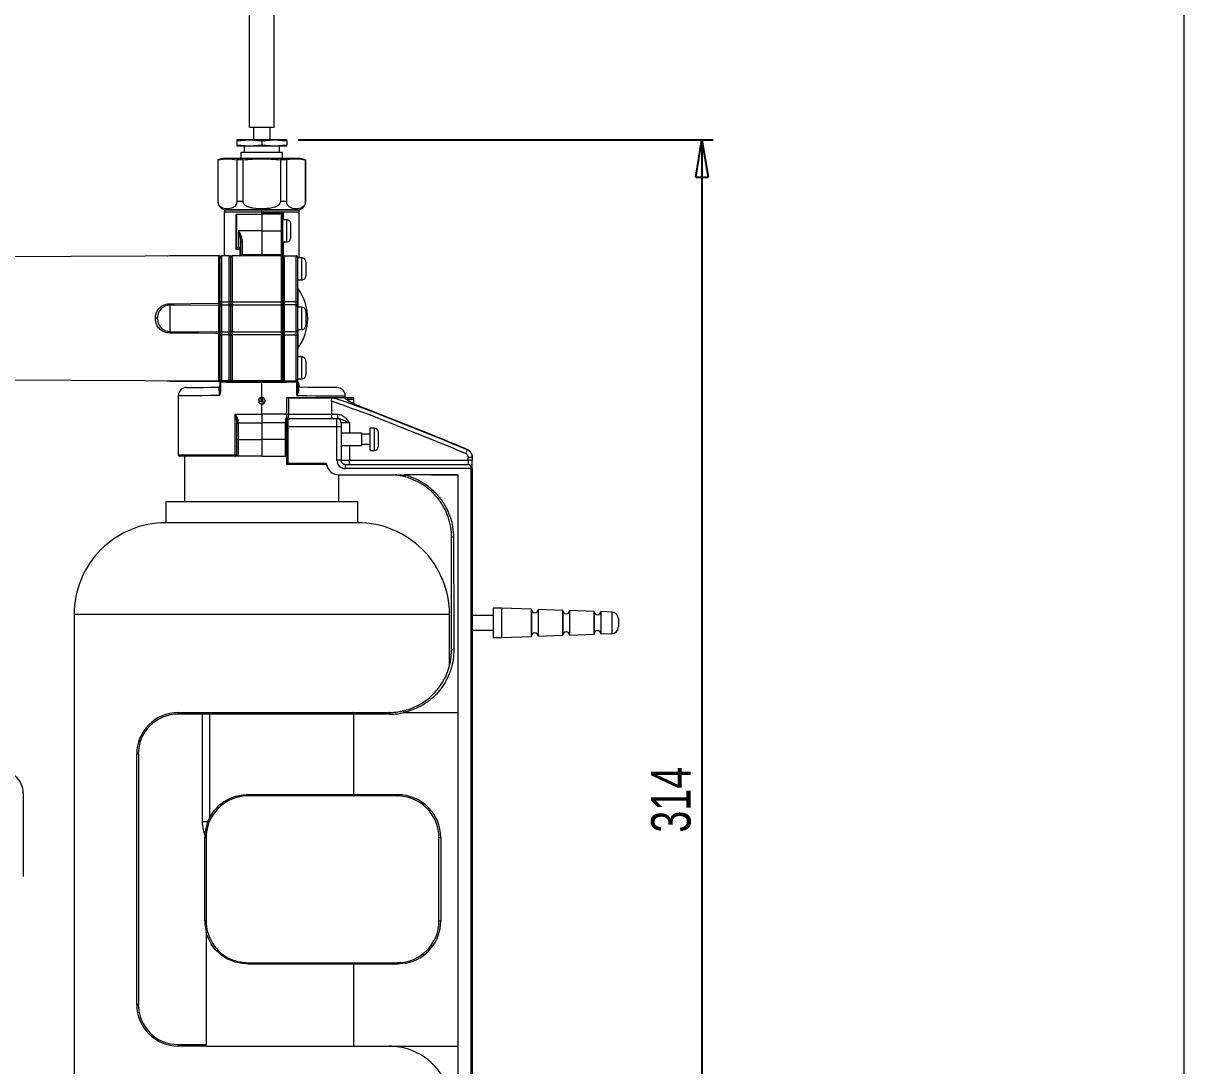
# Model space of a CAD drawing. Header units: millimetres. Extents: x 3 to 208, y 3 to 295.
# Drawn here: x 105.3 to 208.4, y 84.4 to 176.9 of the extents above; entities that cross this region are included whole.
import ezdxf

# ---------------------------------------------------------------- set-up
doc = ezdxf.new("R2010")
doc.units = ezdxf.units.MM
doc.layers.add('LEVEL0', color=179, linetype='Continuous')
doc.styles.add('SLDTEXTSTYLE0', font='TXT', dxfattribs={"width": 0.75})
doc.dimstyles.new('SLDDIMSTYLE0', dxfattribs={"dimtxt": 3.5, "dimasz": 3.302, "dimexe": 0, "dimexo": 0.0625, "dimgap": 0.875, "dimtad": 1, "dimdec": 0, "dimlfac": 2.7, "dimrnd": 1e-09, "dimzin": 12, "dimdsep": 46, "dimtxsty": 'SLDTEXTSTYLE0', "dimblk1": 'CLOSED', "dimblk2": 'CLOSED', "dimsah": 1, "dimcen": 0.09, "dimadec": 0, "dimazin": 3, "dimtfac": 1, "dimtdec": 0, "dimtofl": 0, "dimtmove": 0, "dimatfit": 3, "dimldrblk": 'CLOSED', "dimfxl": 0, "dimfrac": 2, "dimtolj": 1, "dimtzin": 12, "dimarcsym": 0})

# ---------------------------------------------------------------- blocks, each defined once
blk = doc.blocks.new('_CLOSED')
at = {"color": 0, "linetype": 'ByBlock', "lineweight": -2}
for p, q in [((-1, 0.166667), (0, 0)), ((-1, 0.166667), (-1, -0.166667)), ((0, 0), (-1, -0.166667)), ((0, 0), (-1, 0))]:
    blk.add_line(p, q, dxfattribs=at)
blk = doc.blocks.new('_D_6')
at = {"layer": 'LEVEL0', "color": 7}
for p, q in [((129.74, 166.58), (166.61, 166.58)), ((165.61, 166.58), (165.61, 50.35)), ((145.85, 50.35), (166.61, 50.35))]:
    blk.add_line(p, q, dxfattribs=at)
at = {"layer": 'LEVEL0', "color": 7, "xscale": 3.302, "yscale": 3.302}
for p, rotation in [((165.61, 166.58), 90.0000000000004), ((165.61, 50.35), 270.0000000000004)]:
    blk.add_blockref('_CLOSED', p, dxfattribs=dict(at, rotation=rotation))
at = {"layer": 'LEVEL0', "color": 7, "insert": (161.1, 105.05), "char_height": 3.5, "attachment_point": 1, "rotation": 90, "style": 'SLDTEXTSTYLE0'}
blk.add_mtext('314', dxfattribs=at)

msp = doc.modelspace()

# ---------------------------------------------------------------- linework, layer by layer
at = {"color": 7, "linetype": 'Continuous', "lineweight": 15}
for p, q in [((125.41, 219.55), (125.41, 167.69)), ((127.63, 167.69), (127.63, 219.55)), ((125.41, 167.69), (127.63, 167.69)), ((125.78, 167.69), (125.78, 166.58)), ((127.26, 166.58), (127.26, 167.69)), ((124.3, 166.48), (125.41, 166.58)), ((124.3, 166.58), (124.3, 166.48)), ((125.41, 166.58), (124.3, 166.58)), ((124.3, 166.48), (124.3, 166.11)), ((125.41, 166.02), (124.3, 166.11)), ((124.3, 166.11), (124.3, 166.02)), ((125.41, 166.02), (124.3, 166.02)), ((124.95, 166.02), (124.95, 165.46)), ((125.41, 166.58), (126.52, 166.48)), ((127.63, 166.58), (125.41, 166.58)), ((126.52, 166.11), (125.41, 166.02)), ((127.63, 166.02), (125.41, 166.02)), ((126.52, 166.48), (127.63, 166.58)), ((126.52, 166.48), (126.52, 166.11)), ((127.63, 166.02), (126.52, 166.11)), ((127.63, 166.58), (128.74, 166.48)), ((128.74, 166.58), (127.63, 166.58)), ((128.74, 166.11), (127.63, 166.02)), ((128.74, 166.02), (127.63, 166.02)), ((128.09, 165.46), (128.09, 166.02)), ((128.74, 166.48), (128.74, 166.58)), ((128.74, 166.48), (128.74, 166.11)), ((128.74, 166.02), (128.74, 166.11)), ((124.67, 165.46), (124.67, 164.91)), ((128.37, 165.46), (124.67, 165.46)), ((128.37, 164.91), (128.37, 165.46)), ((123.04, 164.91), (122.63, 164.8)), ((122.63, 164.8), (122.63, 161.09)), ((122.64, 164.8), (122.63, 164.8)), ((122.64, 161.09), (122.64, 164.8)), ((124.78, 164.91), (123.04, 164.91)), ((124.86, 164.8), (124.3, 164.8)), ((124.3, 164.8), (124.3, 161.09)), ((130, 164.91), (124.78, 164.91)), ((124.86, 161.09), (124.86, 164.8)), ((128.18, 164.8), (128.18, 161.09)), ((128.74, 164.8), (128.18, 164.8)), ((128.74, 161.09), (128.74, 164.8)), ((130.41, 164.8), (130, 164.91)), ((130.41, 164.8), (130.39, 164.8)), ((130.39, 164.8), (130.39, 161.09)), ((130.41, 161.09), (130.41, 164.8)), ((123.19, 160.17), (123.19, 156.28)), ((124.95, 160.35), (123.37, 160.35)), ((123.37, 160.35), (126.52, 160.35)), ((124.26, 159.98), (124.3, 159.98)), ((124.3, 157.02), (124.3, 159.98)), ((124.3, 159.98), (126.52, 159.98)), ((129.67, 160.35), (124.95, 160.35)), ((126.52, 160.35), (129.67, 160.35)), ((126.52, 160.17), (126.52, 160.35)), ((126.52, 160.17), (126.52, 160.09)), ((126.52, 159.98), (126.52, 160.09)), ((128.26, 159.98), (126.52, 159.98)), ((126.52, 159.98), (126.52, 158.5)), ((128.37, 159.87), (128.37, 158.5)), ((129.85, 156.1), (129.85, 160.17)), ((128.74, 159.48), (128.37, 159.48)), ((129.11, 157.89), (129.11, 159.11)), ((126.52, 158.5), (126.52, 156.39)), ((128.37, 158.5), (128.37, 156.45)), ((124.3, 157.02), (124.48, 157.02)), ((124.3, 156.95), (124.3, 157.02)), ((124.67, 156.43), (124.67, 157.55)), ((128.37, 157.52), (128.74, 157.52)), ((122.7, 156.28), (100.04, 156.16)), ((122.7, 156.32), (118.36, 156.28)), ((122.82, 156.21), (122.82, 156.17)), ((122.82, 152.17), (122.82, 156.17)), ((123.63, 156.28), (122.93, 156.28)), ((123.63, 156.28), (123.7, 156.28)), ((123.7, 156.28), (123.89, 156.28)), ((123.74, 156.17), (123.74, 152.17)), ((123.78, 152.17), (123.78, 156.17)), ((128.26, 156.28), (123.89, 156.28)), ((124.67, 156.39), (124.67, 156.43)), ((126.52, 156.32), (124.78, 156.32)), ((126.52, 156.32), (126.52, 156.39)), ((128.4, 156.32), (126.52, 156.32)), ((126.52, 156.28), (126.52, 156.32)), ((128.26, 156.28), (128.45, 156.28)), ((128.37, 156.46), (128.37, 156.45)), ((128.37, 156.45), (128.37, 156.39)), ((128.37, 156.17), (128.37, 152.17)), ((128.44, 156.29), (128.4, 156.32)), ((128.41, 152.17), (128.41, 156.17)), ((128.45, 156.28), (128.52, 156.28)), ((128.52, 156.28), (129.59, 156.28)), ((129.7, 156.17), (129.7, 152.17)), ((130.07, 156.1), (129.7, 156.1)), ((130.45, 154.51), (130.45, 155.73)), ((129.7, 154.14), (130.07, 154.14)), ((118.36, 151.89), (122.7, 151.93)), ((122.82, 151.82), (122.82, 152.17)), ((122.82, 152.04), (122.82, 151.82)), ((122.82, 149.63), (122.82, 151.82)), ((122.93, 151.93), (123.63, 151.93)), ((123.74, 152.17), (123.74, 151.82)), ((123.74, 151.82), (123.74, 149.63)), ((123.78, 151.82), (123.78, 152.17)), ((123.78, 149.63), (123.78, 151.82)), ((123.89, 151.93), (128.26, 151.93)), ((128.37, 152.17), (128.37, 151.82)), ((128.37, 151.82), (128.37, 149.63)), ((128.41, 151.82), (128.41, 152.17)), ((128.41, 149.63), (128.41, 151.82)), ((129.59, 151.93), (128.52, 151.93)), ((129.7, 152.17), (129.7, 151.82)), ((129.7, 151.82), (129.7, 149.63)), ((130.07, 151.71), (129.7, 151.71)), ((117.26, 150.67), (117.26, 150.78)), ((130.45, 150.11), (130.45, 151.34)), ((118.36, 149.56), (122.7, 149.52)), ((122.82, 149.63), (122.82, 149.41)), ((122.82, 149.28), (122.82, 149.63)), ((122.93, 149.52), (123.63, 149.52)), ((123.74, 149.63), (123.74, 149.28)), ((123.78, 149.28), (123.78, 149.63)), ((123.89, 149.52), (128.26, 149.52)), ((128.37, 149.63), (128.37, 149.28)), ((128.41, 149.28), (128.41, 149.63)), ((129.59, 149.52), (128.52, 149.52)), ((129.7, 149.74), (130.07, 149.74)), ((129.7, 149.63), (129.7, 149.28)), ((122.82, 145.28), (122.82, 149.28)), ((123.74, 149.28), (123.74, 145.28)), ((123.78, 145.28), (123.78, 149.28)), ((128.37, 149.28), (128.37, 145.28)), ((128.41, 145.28), (128.41, 149.28)), ((129.7, 149.28), (129.7, 145.28)), ((130.07, 147.31), (129.7, 147.31)), ((130.45, 145.72), (130.45, 146.94)), ((129.7, 145.35), (130.07, 145.35)), ((100.04, 145.29), (122.7, 145.17)), ((118.36, 145.16), (122.7, 145.13)), ((122.82, 145.28), (122.82, 145.24)), ((122.82, 145.06), (122.82, 145.28)), ((122.82, 144.29), (122.82, 145.06)), ((123.63, 145.17), (122.93, 145.17)), ((123.23, 145.15), (123.23, 145.15)), ((123.48, 145.13), (126.52, 145.13)), ((123.7, 145.17), (123.63, 145.17)), ((123.89, 145.17), (123.7, 145.17)), ((128.26, 145.17), (123.89, 145.17)), ((126.52, 145.13), (126.52, 145.17)), ((126.52, 145.02), (126.52, 145.13)), ((126.52, 145.13), (128.67, 145.13)), ((126.52, 143.69), (126.52, 145.02)), ((128.45, 145.17), (128.26, 145.17)), ((128.52, 145.17), (128.45, 145.17)), ((128.52, 145.17), (129.59, 145.17)), ((129.7, 145.28), (129.7, 145.06)), ((129.7, 145.06), (129.7, 144.32)), ((119.11, 143.85), (119.11, 138.61)), ((126.26, 143.5), (126.26, 143.32)), ((126.45, 143.32), (126.26, 143.32)), ((126.52, 143.69), (126.45, 143.69)), ((126.52, 143.32), (126.45, 143.32)), ((126.52, 143.69), (126.59, 143.69)), ((126.52, 143.69), (126.52, 143.32)), ((126.52, 143.32), (126.59, 143.32)), ((126.59, 143.32), (126.78, 143.32)), ((126.78, 143.5), (126.78, 143.32)), ((128.74, 143.69), (128.79, 143.69)), ((128.74, 142.21), (128.74, 143.69)), ((128.79, 143.69), (133.85, 143.69)), ((128.88, 143.67), (132.93, 143.67)), ((132.7, 143.37), (132.7, 142.21)), ((133.85, 143.69), (134.13, 143.69)), ((133.93, 143.69), (133.93, 143.84)), ((134.13, 143.69), (134.67, 143.69)), ((134.7, 143.14), (134.7, 143.53)), ((126.45, 143.13), (126.52, 143.13)), ((126.59, 143.13), (126.52, 143.13)), ((126.52, 142.21), (126.52, 143.13)), ((135.33, 142.87), (135.32, 142.86)), ((124.3, 141.35), (124.3, 141.65)), ((124.3, 139.98), (124.3, 141.35)), ((124.41, 141.46), (126.52, 141.46)), ((126.52, 142.21), (126.52, 141.46)), ((126.52, 141.46), (126.52, 139.98)), ((128.63, 141.46), (126.52, 141.46)), ((128.74, 141.72), (128.74, 142.21)), ((128.74, 141.09), (128.74, 141.72)), ((128.85, 141.84), (133.19, 141.84)), ((133.19, 141.84), (133.25, 141.84)), ((133.56, 141.46), (133.56, 141.09)), ((128.74, 137.76), (128.74, 141.09)), ((133.56, 141.09), (133.56, 138.13)), ((135.41, 140.54), (133.56, 140.54)), ((135.41, 139.43), (135.41, 140.54)), ((136.15, 140.43), (135.41, 140.43)), ((136.52, 140.96), (136.15, 140.96)), ((136.15, 139), (136.15, 140.96)), ((136.89, 139.37), (136.89, 140.59)), ((124.3, 138.61), (124.3, 139.98)), ((126.52, 139.98), (126.52, 138.5)), ((133.56, 139.43), (135.41, 139.43)), ((135.41, 139.54), (136.15, 139.54)), ((124.21, 138.5), (119.22, 138.5)), ((119.67, 138.5), (119.67, 134.43)), ((124.41, 138.5), (124.21, 138.5)), ((126.52, 138.5), (124.41, 138.5)), ((126.52, 138.5), (128.63, 138.5)), ((128.74, 138.5), (128.63, 138.5)), ((136.15, 139), (136.52, 139)), ((145.22, 138.4), (145.22, 138.38)), ((145.22, 138.38), (145.22, 138.13)), ((145.22, 137.39), (145.22, 138.13)), ((132.26, 137.76), (128.74, 137.76)), ((133.93, 137.76), (144.85, 137.76)), ((145.22, 137.39), (145.22, 50.72)), ((133.36, 136.84), (138.65, 136.84)), ((133.37, 134.43), (133.37, 136.84)), ((143.93, 136.84), (143.93, 115.72)), ((118, 134.43), (118, 132.58)), ((135.04, 134.43), (118, 134.43)), ((135.04, 132.58), (135.04, 134.43)), ((135.04, 132.58), (118, 132.58)), ((143.37, 121.28), (143.37, 131.28)), ((147.82, 124.98), (147.07, 124.98)), ((147.07, 124.98), (147.07, 122.39)), ((150.48, 124.89), (147.82, 124.98)), ((147.82, 124.98), (147.82, 122.39)), ((150.48, 124.84), (150.48, 124.89)), ((150.48, 124.88), (150.48, 122.49)), ((150.48, 122.48), (150.48, 124.84)), ((153.26, 124.79), (151.07, 124.87)), ((151.07, 124.87), (151.07, 122.5)), ((153.26, 124.75), (153.26, 124.79)), ((153.26, 124.78), (153.26, 122.59)), ((153.26, 122.58), (153.26, 124.75)), ((156.04, 124.7), (153.85, 124.77)), ((153.85, 124.77), (153.85, 122.6)), ((109.85, 124.43), (109.85, 61.46)), ((143.19, 119.99), (143.19, 124.43)), ((147.07, 124.34), (145.22, 124.34)), ((156.04, 124.66), (156.04, 124.7)), ((156.04, 124.69), (156.04, 122.69)), ((156.04, 122.68), (156.04, 124.66)), ((157.65, 124.64), (156.63, 124.68)), ((156.63, 124.68), (156.63, 122.7)), ((158.19, 124.08), (158.19, 123.29)), ((145.22, 123.04), (147.07, 123.04)), ((153.85, 122.6), (156.04, 122.68)), ((156.63, 122.7), (157.65, 122.73)), ((147.07, 122.39), (147.82, 122.39)), ((147.82, 122.39), (150.48, 122.48)), ((151.07, 122.5), (153.26, 122.58)), ((143.02, 119.38), (142.99, 119.26)), ((119.11, 115.72), (121.26, 115.72)), ((121.26, 115.72), (121.91, 115.72)), ((121.91, 115.72), (134.6, 115.72)), ((134.6, 115.72), (137.82, 115.72)), ((139.18, 115.72), (143.93, 115.72)), ((143.93, 115.72), (143.93, 86.09)), ((115.83, 113.74), (115.72, 113.46)), ((115.41, 89.8), (115.41, 112.02)), ((105.33, 108.6), (105.33, 101.19)), ((134.62, 108.32), (125.28, 108.32)), ((138.56, 108.32), (134.62, 108.32)), ((122, 106.33), (121.85, 106.01)), ((121.58, 104.61), (121.58, 97.21)), ((142.26, 97.21), (142.26, 104.61)), ((105.33, 101.19), (105.33, 101.16)), ((121.58, 96.17), (121.58, 86.24)), ((125.28, 93.5), (134.62, 93.5)), ((134.62, 93.5), (138.56, 93.5)), ((121.12, 86.09), (119.11, 86.09)), ((121.58, 86.09), (121.12, 86.09)), ((121.58, 86.09), (126.52, 86.09)), ((126.52, 86.09), (134.68, 86.09)), ((134.68, 86.09), (137.82, 86.09)), ((143.93, 86.09), (143.93, 62.21))]:
    msp.add_line(p, q, dxfattribs=at)
at = {"color": 8, "linetype": 'Continuous', "lineweight": 0}
for p, q in [((122.64, 161.09), (122.63, 161.09)), ((124.86, 161.09), (124.3, 161.09)), ((128.74, 161.09), (128.18, 161.09)), ((130.41, 161.09), (130.39, 161.09)), ((126.52, 160.17), (123.19, 160.17)), ((124.26, 156.84), (124.26, 159.98)), ((129.85, 160.17), (126.52, 160.17)), ((126.52, 160.09), (128.42, 160.09)), ((128.26, 158.5), (128.26, 159.98)), ((128.42, 160.09), (128.42, 159.48)), ((128.74, 157.52), (128.74, 159.48)), ((124.48, 157.02), (124.48, 158.5)), ((126.52, 158.5), (124.48, 158.5)), ((126.52, 158.5), (128.26, 158.5)), ((128.26, 156.39), (128.26, 158.5)), ((128.37, 158.5), (128.26, 158.5)), ((124.59, 156.84), (124.26, 156.84)), ((124.59, 156.28), (124.59, 156.84)), ((124.67, 156.84), (124.59, 156.84)), ((124.67, 157.55), (124.78, 157.55)), ((124.78, 157.55), (124.78, 156.39)), ((128.42, 157.52), (128.42, 156.3)), ((118.36, 156.28), (118.36, 156.26)), ((122.7, 156.28), (122.7, 156.32)), ((122.7, 152.07), (122.7, 156.28)), ((122.93, 156.28), (122.93, 152.2)), ((123.63, 152.2), (123.63, 156.28)), ((123.7, 156.28), (123.7, 156.25)), ((123.78, 156.17), (123.74, 156.17)), ((123.89, 156.28), (123.89, 152.2)), ((124.78, 156.39), (124.78, 156.32)), ((124.78, 156.39), (126.52, 156.39)), ((124.78, 156.32), (124.78, 156.3)), ((126.52, 156.39), (128.26, 156.39)), ((128.26, 152.2), (128.26, 156.28)), ((128.41, 156.17), (128.37, 156.17)), ((128.45, 156.28), (128.45, 156.25)), ((128.52, 156.28), (128.52, 152.2)), ((129.59, 152.2), (129.59, 156.28)), ((130.07, 154.14), (130.07, 156.1)), ((129.73, 153.37), (129.73, 151.71)), ((118.36, 151.89), (118.36, 149.56)), ((122.7, 149.52), (122.7, 151.93)), ((122.93, 152.2), (122.93, 151.93)), ((122.93, 152.2), (123.63, 152.2)), ((122.93, 151.93), (122.93, 149.52)), ((123.63, 151.93), (123.63, 152.2)), ((123.63, 149.52), (123.63, 151.93)), ((123.89, 152.2), (123.89, 151.93)), ((123.89, 152.2), (128.26, 152.2)), ((123.89, 151.93), (123.89, 149.52)), ((128.26, 151.93), (128.26, 152.2)), ((128.26, 149.52), (128.26, 151.93)), ((128.52, 152.2), (128.52, 151.93)), ((129.59, 152.2), (128.52, 152.2)), ((128.52, 151.93), (128.52, 149.52)), ((129.59, 151.93), (129.59, 152.2)), ((129.59, 149.52), (129.59, 151.93)), ((130.07, 149.74), (130.07, 151.71)), ((117.08, 150.67), (117.08, 150.78)), ((122.93, 149.52), (122.93, 149.25)), ((123.63, 149.25), (123.63, 149.52)), ((123.89, 149.52), (123.89, 149.25)), ((128.26, 149.25), (128.26, 149.52)), ((128.52, 149.52), (128.52, 149.25)), ((129.59, 149.25), (129.59, 149.52)), ((129.73, 149.74), (129.73, 148.08)), ((122.7, 145.17), (122.7, 149.38)), ((123.63, 149.25), (122.93, 149.25)), ((122.93, 149.25), (122.93, 145.17)), ((123.63, 145.17), (123.63, 149.25)), ((128.26, 149.25), (123.89, 149.25)), ((123.89, 149.25), (123.89, 145.17)), ((128.26, 145.17), (128.26, 149.25)), ((128.52, 149.25), (129.59, 149.25)), ((128.52, 149.25), (128.52, 145.17)), ((129.59, 145.17), (129.59, 149.25)), ((130.07, 145.35), (130.07, 147.31)), ((118.36, 145.19), (118.36, 145.16)), ((122.7, 145.13), (122.7, 145.17)), ((122.82, 145.06), (122.87, 145.06)), ((122.87, 145.06), (122.87, 144.29)), ((123.31, 145.06), (122.87, 145.06)), ((126.52, 145.02), (123.44, 145.02)), ((123.48, 145.17), (123.48, 145.13)), ((123.7, 145.17), (123.7, 145.2)), ((123.74, 145.28), (123.78, 145.28)), ((128.64, 145.02), (126.52, 145.02)), ((128.37, 145.28), (128.41, 145.28)), ((128.45, 145.2), (128.45, 145.17)), ((128.67, 145.13), (128.67, 145.17)), ((129.64, 145.06), (128.73, 145.06)), ((129.64, 143.88), (129.64, 145.06)), ((129.64, 145.06), (129.7, 145.06)), ((129.71, 144.7), (129.81, 144.7)), ((122.82, 144.29), (122.87, 144.29)), ((126.45, 143.69), (126.45, 143.32)), ((126.59, 143.69), (126.59, 143.32)), ((128.88, 143.67), (128.88, 142.21)), ((134.16, 143.53), (134.16, 143.44)), ((134.7, 143.53), (134.16, 143.53)), ((124.17, 142.21), (126.52, 142.21)), ((124.17, 138.61), (124.17, 142.21)), ((124.41, 141.46), (124.41, 139.98)), ((128.74, 142.21), (126.52, 142.21)), ((128.63, 139.98), (128.63, 141.46)), ((128.74, 142.21), (128.88, 142.21)), ((128.85, 141.84), (128.85, 141.09)), ((128.88, 142.21), (132.7, 142.21)), ((132.7, 142.21), (133.25, 142.21)), ((133.19, 141.09), (133.19, 141.84)), ((133.25, 142.21), (133.25, 141.84)), ((134.3, 141.46), (133.56, 141.46)), ((134.3, 141.46), (134.3, 140.54)), ((128.74, 141.09), (128.85, 141.09)), ((128.85, 141.09), (128.85, 137.87)), ((133.19, 141.09), (128.85, 141.09)), ((133.19, 138.13), (133.19, 141.09)), ((133.56, 141.09), (133.19, 141.09)), ((136.52, 139), (136.52, 140.96)), ((124.3, 139.98), (124.41, 139.98)), ((124.41, 139.98), (126.52, 139.98)), ((124.41, 139.98), (124.41, 138.5)), ((128.63, 139.98), (126.52, 139.98)), ((128.63, 139.98), (128.74, 139.98)), ((128.63, 138.5), (128.63, 139.98)), ((134.3, 139.43), (134.3, 138.13)), ((119.11, 138.61), (124.17, 138.61)), ((124.17, 138.61), (124.3, 138.61)), ((133.56, 138.13), (133.19, 138.13)), ((133.56, 138.13), (134.3, 138.13)), ((134.3, 137.76), (134.3, 138.13)), ((134.3, 138.13), (144.85, 138.13)), ((144.85, 138.13), (144.85, 138.38)), ((145.22, 138.38), (144.85, 138.38)), ((144.85, 138.13), (144.85, 137.76)), ((145.22, 138.13), (144.85, 138.13)), ((128.85, 137.87), (132.25, 137.87)), ((133.93, 137.76), (133.93, 137.39)), ((145.11, 137.39), (133.93, 137.39)), ((145.11, 50.72), (145.11, 137.39)), ((145.11, 137.39), (145.22, 137.39)), ((119, 124.43), (109.85, 124.43)), ((143.19, 124.43), (119, 124.43)), ((157.65, 124.6), (157.65, 124.64)), ((157.65, 122.73), (157.65, 124.6)), ((119.11, 115.58), (119.11, 115.72)), ((121.26, 115.58), (119.11, 115.58)), ((121.26, 115.58), (121.26, 115.72)), ((121.26, 106.05), (121.26, 115.58)), ((121.87, 115.58), (121.26, 115.58)), ((121.87, 115.58), (121.87, 106.38)), ((134.68, 115.58), (121.87, 115.58)), ((134.68, 115.58), (134.68, 108.43)), ((137.89, 115.58), (134.68, 115.58)), ((115.56, 112.02), (115.41, 112.02)), ((115.56, 112.02), (115.56, 89.8)), ((125.27, 108.43), (134.68, 108.43)), ((134.68, 108.43), (138.61, 108.43)), ((121.72, 106.05), (121.87, 106.38)), ((121.26, 106.05), (121.72, 106.05)), ((121.47, 104.85), (121.72, 106.05)), ((121.47, 97.21), (121.47, 104.61)), ((121.47, 104.61), (121.58, 104.61)), ((142.26, 104.61), (142.42, 104.61)), ((142.42, 104.61), (142.42, 97.21)), ((121.47, 97.21), (121.58, 97.21)), ((142.26, 97.21), (142.42, 97.21)), ((134.68, 93.39), (125.27, 93.39)), ((134.68, 93.39), (134.68, 86.09)), ((138.61, 93.39), (134.68, 93.39)), ((115.56, 89.8), (115.41, 89.8)), ((119.11, 86.24), (121.58, 86.24)), ((119.11, 86.24), (119.11, 86.09)), ((137.82, 86.09), (143.93, 86.09))]:
    msp.add_line(p, q, dxfattribs=at)
at = {"color": 8, "linetype": 'Continuous', "lineweight": 0, "flags": 128}
for points in [[(124.59, 156.84), (124.59, 156.87), (124.58, 156.91), (124.57, 156.94), (124.56, 156.97), (124.54, 156.99), (124.52, 157.01), (124.5, 157.02), (124.48, 157.02)], [(124.62, 156.3), (124.62, 156.3), (124.62, 156.29), (124.63, 156.28), (124.63, 156.28)], [(124.67, 156.43), (124.67, 156.42), (124.68, 156.41), (124.69, 156.41), (124.7, 156.4), (124.72, 156.4), (124.74, 156.39), (124.76, 156.39), (124.78, 156.39)], [(118.36, 152.03), (118.73, 152.03), (120.21, 152.05), (122.7, 152.07)], [(123.74, 152.13), (123.75, 152.13), (123.76, 152.13), (123.77, 152.13), (123.77, 152.14), (123.78, 152.14), (123.78, 152.15)], [(128.41, 152.13), (128.4, 152.13), (128.39, 152.13), (128.38, 152.13), (128.38, 152.14), (128.37, 152.14), (128.37, 152.15)], [(122.7, 149.38), (122.45, 149.38), (120.96, 149.4), (118.36, 149.42)], [(123.74, 149.32), (123.75, 149.32), (123.76, 149.32), (123.77, 149.31), (123.77, 149.31), (123.78, 149.31), (123.78, 149.3)], [(128.41, 149.32), (128.4, 149.32), (128.39, 149.32), (128.38, 149.31), (128.38, 149.31), (128.37, 149.31), (128.37, 149.3)], [(123.31, 145.06), (123.32, 145.08), (123.34, 145.1), (123.35, 145.12), (123.37, 145.13), (123.39, 145.14), (123.4, 145.15), (123.41, 145.15), (123.42, 145.15)], [(123.44, 145.02), (123.44, 145.04), (123.44, 145.06), (123.44, 145.08), (123.45, 145.1), (123.46, 145.11), (123.46, 145.12), (123.47, 145.13), (123.48, 145.13)], [(122.76, 143.88), (121.92, 143.87), (121.17, 143.86), (120.52, 143.86), (119.98, 143.85), (119.57, 143.85), (119.28, 143.85), (119.13, 143.85), (119.11, 143.85)], [(129.64, 143.88), (130.52, 143.87), (131.32, 143.86), (132.04, 143.86), (132.66, 143.85), (133.16, 143.85), (133.54, 143.84), (133.8, 143.84), (133.92, 143.84), (133.93, 143.84)], [(124.17, 138.61), (124.17, 138.59), (124.17, 138.57), (124.18, 138.55), (124.18, 138.53), (124.19, 138.52), (124.19, 138.51), (124.2, 138.5), (124.21, 138.5)], [(144.76, 139.07), (144.76, 139.06), (144.75, 139.03), (144.73, 139), (144.72, 138.96), (144.7, 138.91), (144.67, 138.85), (144.65, 138.79), (144.62, 138.73)], [(144.76, 139.07), (144.76, 139.08), (144.76, 139.09)], [(139.27, 136.82), (139.27, 136.83), (139.27, 136.83), (139.27, 136.83), (139.27, 136.84), (139.27, 136.84), (139.27, 136.84), (139.27, 136.84), (139.27, 136.85)], [(139.27, 136.85), (141.58, 136.84), (143.91, 136.84), (143.93, 136.84)], [(143.93, 136.84), (143.91, 136.84), (141.58, 136.83), (139.27, 136.82)], [(121.87, 115.58), (121.87, 115.6), (121.87, 115.63), (121.88, 115.66), (121.88, 115.68), (121.89, 115.7), (121.89, 115.71), (121.9, 115.72), (121.91, 115.72)], [(134.68, 115.58), (134.67, 115.6), (134.67, 115.63), (134.66, 115.66), (134.65, 115.68), (134.64, 115.7), (134.63, 115.71), (134.62, 115.72), (134.6, 115.72)], [(137.89, 115.58), (137.89, 115.6), (137.88, 115.63), (137.88, 115.66), (137.87, 115.68), (137.86, 115.7), (137.84, 115.71), (137.83, 115.72), (137.82, 115.72)], [(134.62, 108.32), (134.63, 108.32), (134.64, 108.33), (134.65, 108.34), (134.66, 108.35), (134.67, 108.37), (134.67, 108.39), (134.67, 108.41), (134.68, 108.43)], [(138.56, 108.32), (138.57, 108.32), (138.58, 108.33), (138.59, 108.34), (138.59, 108.35), (138.6, 108.37), (138.61, 108.39), (138.61, 108.41), (138.61, 108.43)], [(121.47, 104.85), (121.5, 104.85), (121.52, 104.85), (121.54, 104.85), (121.55, 104.85), (121.57, 104.85), (121.58, 104.85), (121.58, 104.85), (121.59, 104.85)], [(134.62, 93.5), (134.63, 93.5), (134.64, 93.49), (134.65, 93.48), (134.66, 93.47), (134.67, 93.45), (134.67, 93.43), (134.67, 93.41), (134.68, 93.39)], [(138.56, 93.5), (138.57, 93.5), (138.58, 93.49), (138.59, 93.48), (138.59, 93.47), (138.6, 93.45), (138.61, 93.43), (138.61, 93.41), (138.61, 93.39)], [(139.33, 93.46), (139.27, 93.45), (138.61, 93.39)]]:
    msp.add_lwpolyline(points, dxfattribs=at)
at = {"color": 7, "linetype": 'Continuous', "lineweight": 15, "flags": 128}
for points in [[(118.36, 156.28), (118.15, 156.26), (118.11, 156.26)], [(129.73, 148.08), (129.92, 148.37), (130.1, 148.68), (130.25, 149), (130.37, 149.33), (130.47, 149.67), (130.54, 150.02), (130.58, 150.37), (130.6, 150.72), (130.58, 151.08), (130.54, 151.43), (130.47, 151.78), (130.37, 152.12), (130.25, 152.45), (130.1, 152.77), (129.92, 153.07), (129.73, 153.37)], [(118.11, 145.19), (118.15, 145.19), (118.36, 145.16)], [(119.85, 144.59), (119.89, 144.59), (120.07, 144.59), (120.37, 144.59), (120.8, 144.6), (121.33, 144.6), (121.97, 144.61), (122.71, 144.61)], [(129.71, 145.08), (129.77, 144.95), (129.84, 144.71)], [(133.19, 144.58), (133.19, 144.58), (133.09, 144.58), (132.84, 144.59), (132.47, 144.59), (131.96, 144.59), (131.34, 144.6), (130.62, 144.6), (129.81, 144.61)], [(128.74, 137.76), (128.74, 137.76), (128.75, 137.77), (128.76, 137.78), (128.77, 137.79), (128.79, 137.81), (128.81, 137.83), (128.83, 137.85), (128.85, 137.87)]]:
    msp.add_lwpolyline(points, dxfattribs=at)
at = {"color": 7, "linetype": 'Continuous', "lineweight": 15}
for centre, radius, start, end in [((123.37, 161.09), 0.741, 180.0004, 269.9993), ((129.67, 161.09), 0.741, 270.0007, 359.9996), ((123.37, 160.17), 0.185, 90.0001, 179.9999), ((128.26, 159.87), 0.111, 359.9997, 90.0017), ((129.67, 160.17), 0.185, 0.0015, 89.9993), ((128.74, 159.11), 0.37, 359.9985, 90.0011), ((128.74, 157.89), 0.37, 270.0004, 0.0001), ((124.48, 156.84), 0.185, 0.0015, 89.9993), ((122.7, 156.21), 0.111, 360, 90.5002), ((122.7, 156.17), 0.111, 0.0018, 90.2962), ((122.93, 156.17), 0.111, 90.0008, 180.0007), ((123.63, 156.17), 0.111, 359.9993, 89.9992), ((123.7, 156.08), 0.0741, 300.0004, 0.0004), ((123.89, 156.17), 0.111, 90.0008, 180.0007), ((124.56, 156.39), 0.111, 269.9994, 303.553), ((124.78, 156.43), 0.111, 179.9984, 270.0031), ((128.26, 156.17), 0.111, 0.0018, 89.9968), ((128.45, 156.08), 0.0741, 179.9996, 239.9996), ((128.52, 156.17), 0.111, 90.0008, 180.0007), ((129.59, 156.17), 0.111, 0.0018, 89.9982), ((130.07, 155.73), 0.37, 359.9993, 90.0015), ((130.07, 154.51), 0.37, 269.9999, 0.0001), ((129.82, 153.43), 0.111, 179.9925, 216.482), ((118.37, 150.78), 1.11, 90.5001, 180), ((122.7, 151.82), 0.111, 360, 90.5002), ((122.93, 151.82), 0.111, 89.9959, 180.0027), ((123.63, 151.82), 0.111, 359.9973, 90.0041), ((123.7, 151.72), 0.0741, 300.0004, 0.0004), ((123.89, 151.82), 0.111, 89.9959, 180.0027), ((128.26, 151.82), 0.111, 359.9997, 90.0017), ((128.45, 151.72), 0.0741, 179.9996, 239.9996), ((128.52, 151.82), 0.111, 89.9959, 180.0027), ((129.59, 151.82), 0.111, 359.9997, 90.0031), ((130.07, 151.34), 0.37, 359.9999, 90.0001), ((118.37, 150.67), 1.11, 180, 269.4999), ((122.7, 149.63), 0.111, 269.4998, 0), ((122.93, 149.63), 0.111, 179.9993, 269.9992), ((123.63, 149.63), 0.111, 270.0008, 0.0007), ((123.7, 149.72), 0.0741, 0.0038, 59.9996), ((123.89, 149.63), 0.111, 179.9993, 269.9992), ((128.26, 149.63), 0.111, 270.0032, 359.9982), ((128.45, 149.72), 0.0741, 120.0004, 179.9962), ((128.52, 149.63), 0.111, 179.9993, 269.9992), ((129.59, 149.63), 0.111, 270.0018, 359.9982), ((130.07, 150.11), 0.37, 269.9999, 0.0001), ((129.82, 148.02), 0.111, 143.5236, 180.0048), ((130.07, 146.94), 0.37, 359.9999, 90.0001), ((123.7, 145.37), 0.0741, 0.0038, 59.9996), ((128.45, 145.37), 0.0741, 120.0004, 179.9962), ((130.07, 145.72), 0.37, 269.9999, 0.0001), ((119.85, 143.85), 0.741, 90.5003, 180.2257), ((122.7, 145.28), 0.111, 269.6989, 0.0002), ((122.7, 145.24), 0.111, 269.4998, 0), ((122.7, 144.72), 0.111, 270.5002, 0), ((122.93, 145.28), 0.111, 179.9973, 270.0041), ((123.63, 145.28), 0.111, 269.9959, 0.0027), ((123.89, 145.28), 0.111, 179.9973, 270.0041), ((128.26, 145.28), 0.111, 269.9983, 0.0003), ((128.52, 145.28), 0.111, 179.9973, 270.0041), ((128.67, 145.24), 0.111, 270.0008, 318.1896), ((129.59, 145.28), 0.111, 269.9969, 0.0003), ((129.82, 144.72), 0.111, 179.9975, 269.5023), ((129.95, 144.72), 0.111, 187.7481, 269.4983), ((133.19, 143.84), 0.741, 0.6699, 89.5005), ((134.33, 143.53), 0.37, 359.998, 25.8444), ((124.41, 141.35), 0.111, 90.0008, 180.0007), ((128.63, 141.35), 0.111, 0.0018, 89.9982), ((128.85, 141.72), 0.111, 90.0008, 180.0007), ((133.19, 141.46), 0.37, 359.9999, 90.0001), ((136.52, 140.59), 0.37, 0.0007, 89.9993), ((136.52, 139.37), 0.37, 270.0007, 359.9993), ((119.22, 138.61), 0.111, 179.9993, 269.9992), ((124.41, 138.61), 0.111, 179.9993, 269.9992), ((128.63, 138.61), 0.111, 270.0018, 359.9982), ((133.93, 138.13), 0.37, 179.9999, 270.0001), ((133.36, 137.95), 1.11, 183.8228, 269.9996), ((144.85, 137.39), 0.37, 0.0001, 90.0008), ((118, 124.43), 8.15, 89.9999, 180.0001), ((135.04, 124.43), 8.15, 359.9999, 90.0001), ((150.78, 124.88), 0.296, 181.9992, 358.0008), ((153.56, 124.78), 0.296, 181.9992, 358.0008), ((156.33, 124.69), 0.296, 181.9992, 358.0008), ((157.63, 124.08), 0.556, 0.0005, 87.9994), ((150.78, 122.49), 0.296, 2.0014, 177.9986), ((153.56, 122.59), 0.296, 2.0014, 177.9986), ((156.33, 122.69), 0.296, 2.0014, 177.9986), ((157.63, 123.29), 0.556, 272.0006, 359.9995), ((119.11, 112.02), 3.7, 90.0001, 179.9999), ((137.82, 121.28), 5.56, 270.0002, 282.8695), ((103.48, 108.6), 1.85, 0.0042, 90.0046), ((138.56, 104.61), 3.7, 359.9998, 90.0002), ((125.28, 104.61), 3.7, 176.363, 180), ((125.28, 97.21), 3.7, 179.9999, 194.8726), ((138.56, 97.21), 3.7, 270, 359.9999), ((138.61, 97.21), 3.81, 280.8617, 359.9998), ((119.11, 89.8), 3.7, 179.9999, 269.9999)]:
    msp.add_arc(centre, radius, start, end, dxfattribs=at)
at = {"color": 8, "linetype": 'Continuous', "lineweight": 0}
for centre, radius, start, end in [((128.27, 159.9), 0.0998, 2.7118, 78.1672), ((124.77, 156.4), 0.103, 185.668, 274.7211), ((108.64, 151.92), 9.72, 359.8447, 0.6784), ((122.73, 151.93), 0.138, 51.9408, 101.0095), ((122.9, 152.07), 0.129, 78.4928, 131.2601), ((123.66, 152.07), 0.129, 48.7399, 101.5072), ((123.86, 152.07), 0.129, 78.4928, 131.2601), ((128.29, 152.07), 0.129, 48.7413, 101.5057), ((128.49, 152.07), 0.129, 78.4928, 131.2601), ((129.62, 152.07), 0.129, 48.7414, 101.5063), ((117.12, 155.67), 4.89, 269.4614, 271.62), ((117.12, 145.77), 4.9, 88.38, 90.5352), ((108.64, 149.53), 9.72, 359.3215, 0.1554), ((122.73, 149.52), 0.138, 258.9981, 308.0516), ((122.9, 149.38), 0.129, 228.7266, 281.5204), ((123.66, 149.38), 0.129, 258.4796, 311.2734), ((123.86, 149.38), 0.129, 228.7266, 281.5204), ((128.29, 149.38), 0.129, 258.481, 311.272), ((128.49, 149.38), 0.129, 228.7266, 281.5204), ((129.62, 149.38), 0.129, 258.4804, 311.2718), ((123.26, 145.27), 0.125, 257.1055, 305.3815), ((128.58, 145.01), 0.161, 17.4197, 44.9949), ((128.85, 145.24), 0.0795, 239.0725, 277.2617), ((129.78, 144.34), 0.0753, 193.0482, 266.3417), ((133.74, 143.35), 0.354, 25.5221, 70.8572), ((133.77, 143.53), 0.392, 359.9364, 24.2389), ((124.38, 141.63), 0.0892, 90.1082, 169.3471), ((128.65, 141.63), 0.0892, 10.654, 89.8926), ((133.93, 138.13), 0.741, 180, 270.0004), ((144.79, 137.44), 0.33, 351.7753, 78.2095), ((143.5, 127.33), 3.95, 89.2652, 91.85), ((143.51, 112.77), 8.51, 89.5484, 90.9586), ((119.11, 112.02), 3.56, 89.9998, 180), ((137.89, 121.28), 5.7, 270.0001, 283.0875), ((125.66, 108.4), 0.383, 175.8601, 192.5963), ((138.61, 104.61), 3.81, 0, 89.9999), ((122.04, 106.62), 0.293, 234.5671, 262.0438), ((121.92, 106.44), 0.44, 242.9613, 260.3648), ((125.28, 104.61), 3.81, 176.3628, 180.0005), ((125.28, 97.21), 3.81, 180.0001, 194.8063), ((125.65, 93.42), 0.383, 167.4005, 184.1424), ((119.11, 89.8), 3.56, 180.0001, 269.9999)]:
    msp.add_arc(centre, radius, start, end, dxfattribs=at)
at = {"color": 7, "linetype": 'Continuous', "lineweight": 15}
for points, knots in [([(122.64, 164.8), (122.92, 164.85), (123.47, 164.95), (124.02, 164.85), (124.3, 164.8)], [0, 0, 0, 0, 0.496628, 1, 1, 1, 1]), ([(124.86, 164.8), (125.41, 164.85), (126.52, 164.95), (127.62, 164.85), (128.18, 164.8)], [0, 0, 0, 0, 0.496594, 1, 1, 1, 1]), ([(128.74, 164.8), (128.76, 164.81), (129.04, 164.87), (129.6, 164.94), (130.13, 164.85), (130.39, 164.8)], [0, 0, 0, 0, 0.042034, 0.517603, 1, 1, 1, 1]), ([(124.3, 161.09), (124.3, 161.06), (124.29, 160.99), (124.26, 160.87), (124.19, 160.73), (123.98, 160.52), (123.57, 160.43), (123.17, 160.46), (122.88, 160.6), (122.75, 160.73), (122.67, 160.89), (122.65, 161), (122.64, 161.07), (122.64, 161.09)], [0, 0, 0, 0, 0.047785, 0.091693, 0.154953, 0.245265, 0.45807, 0.671513, 0.744769, 0.861703, 0.910992, 0.968339, 1, 1, 1, 1]), ([(128.18, 161.09), (128.17, 161.06), (128.16, 160.98), (128.09, 160.86), (127.94, 160.71), (127.48, 160.5), (126.7, 160.44), (125.94, 160.46), (125.37, 160.59), (125.09, 160.71), (124.93, 160.89), (124.87, 161), (124.86, 161.07), (124.86, 161.09)], [0, 0, 0, 0, 0.0296659, 0.0592031, 0.10866, 0.1962275, 0.4488728, 0.709496, 0.7928163, 0.9052884, 0.9427143, 0.9804727, 1, 1, 1, 1]), ([(130.39, 161.09), (130.39, 161.07), (130.39, 161.01), (130.37, 160.91), (130.31, 160.77), (130.16, 160.59), (129.89, 160.47), (129.53, 160.44), (129.22, 160.48), (128.97, 160.6), (128.84, 160.74), (128.78, 160.87), (128.74, 160.99), (128.74, 161.06), (128.74, 161.09)], [0, 0, 0, 0, 0.0326727, 0.075756, 0.1341999, 0.2137829, 0.3757288, 0.4996226, 0.6660956, 0.776544, 0.8447287, 0.9064872, 0.9557408, 1, 1, 1, 1]), ([(124.3, 156.95), (124.29, 156.93), (124.29, 156.89), (124.27, 156.85), (124.26, 156.84), (124.26, 156.84)], [0, 0, 0, 0, 0.5086736, 0.9871214, 1, 1, 1, 1]), ([(124.62, 156.3), (124.62, 156.3), (124.63, 156.31), (124.64, 156.32), (124.65, 156.34), (124.66, 156.35), (124.66, 156.37), (124.67, 156.38), (124.67, 156.39), (124.67, 156.39)], [0, 0, 0, 0, 0.173396, 0.384704, 0.430413, 0.650687, 0.696789, 0.947657, 1, 1, 1, 1]), ([(128.37, 156.45), (128.37, 156.46), (128.37, 156.46), (128.36, 156.47), (128.35, 156.46), (128.33, 156.45), (128.3, 156.42), (128.27, 156.4), (128.26, 156.39), (128.26, 156.39)], [0, 0, 0, 0, 0.057186, 0.100612, 0.172941, 0.329987, 0.606991, 0.990969, 1, 1, 1, 1]), ([(128.37, 156.39), (128.37, 156.38), (128.37, 156.37), (128.38, 156.35), (128.39, 156.33), (128.39, 156.32), (128.4, 156.32), (128.4, 156.32), (128.4, 156.32)], [0, 0, 0, 0, 0.271282, 0.52005, 0.749602, 0.939627, 0.998359, 1, 1, 1, 1]), ([(128.4, 156.32), (128.4, 156.32), (128.4, 156.31), (128.41, 156.3), (128.43, 156.29), (128.45, 156.28), (128.47, 156.28), (128.48, 156.28), (128.48, 156.28)], [0, 0, 0, 0, 0.046656, 0.183906, 0.391593, 0.6339, 0.903293, 1, 1, 1, 1]), ([(123.4, 145.17), (123.4, 145.16), (123.41, 145.16), (123.42, 145.15), (123.42, 145.15), (123.42, 145.15)], [0, 0, 0, 0, 0.807498, 0.949538, 1, 1, 1, 1]), ([(123.42, 145.15), (123.43, 145.15), (123.45, 145.13), (123.47, 145.13), (123.48, 145.13)], [0, 0, 0, 0, 0.37266, 1, 1, 1, 1]), ([(122.76, 143.88), (122.76, 143.88), (122.78, 143.95), (122.8, 144.09), (122.81, 144.23), (122.82, 144.29)], [0, 0, 0, 0, 0.007834, 0.51552, 1, 1, 1, 1]), ([(126.26, 143.5), (126.26, 143.52), (126.27, 143.56), (126.3, 143.62), (126.34, 143.66), (126.4, 143.68), (126.43, 143.69), (126.45, 143.69)], [0, 0, 0, 0, 0.214599, 0.429189, 0.643838, 0.85858, 1, 1, 1, 1]), ([(126.45, 143.13), (126.42, 143.13), (126.38, 143.14), (126.33, 143.17), (126.29, 143.22), (126.26, 143.27), (126.26, 143.3), (126.26, 143.32)], [0, 0, 0, 0, 0.214689, 0.429365, 0.644088, 0.858829, 1, 1, 1, 1]), ([(126.78, 143.5), (126.78, 143.52), (126.77, 143.56), (126.74, 143.62), (126.69, 143.66), (126.64, 143.68), (126.61, 143.69), (126.59, 143.69)], [0, 0, 0, 0, 0.2146, 0.429192, 0.643846, 0.858588, 1, 1, 1, 1]), ([(126.59, 143.13), (126.61, 143.13), (126.66, 143.14), (126.71, 143.17), (126.75, 143.22), (126.78, 143.27), (126.78, 143.3), (126.78, 143.32)], [0, 0, 0, 0, 0.21469, 0.429359, 0.644086, 0.858828, 1, 1, 1, 1]), ([(128.79, 143.69), (128.81, 143.68), (128.83, 143.68), (128.86, 143.67), (128.88, 143.67), (128.88, 143.67)], [0, 0, 0, 0, 0.376331, 0.781136, 1, 1, 1, 1]), ([(132.7, 143.37), (132.7, 143.4), (132.7, 143.46), (132.73, 143.54), (132.78, 143.61), (132.85, 143.66), (132.9, 143.67), (132.93, 143.67)], [0, 0, 0, 0, 0.219902, 0.42664, 0.604006, 0.810619, 1, 1, 1, 1]), ([(135.33, 142.87), (135.29, 142.88), (135.13, 142.94), (134.85, 143.06), (134.53, 143.21), (134.25, 143.39), (134.15, 143.42), (134.03, 143.55), (134.04, 143.53), (134.04, 143.53)], [0, 0, 0, 0, 0.073362, 0.356179, 0.617546, 0.832479, 0.953834, 0.997917, 1, 1, 1, 1]), ([(144.76, 139.09), (144.54, 139.18), (143.4, 139.65), (140.26, 140.95), (137.33, 142.08), (135.32, 142.86)], [0, 0, 0, 0, 0.072861, 0.364306, 1, 1, 1, 1]), ([(132.7, 142.21), (132.7, 142.17), (132.7, 142.09), (132.72, 141.99), (132.76, 141.91), (132.8, 141.85), (132.84, 141.84), (132.86, 141.84), (132.86, 141.84)], [0, 0, 0, 0, 0.263867, 0.503142, 0.708923, 0.878011, 0.997462, 1, 1, 1, 1]), ([(145.22, 138.4), (145.21, 138.49), (145.2, 138.65), (145.07, 138.88), (144.91, 139.02), (144.8, 139.07), (144.76, 139.09)], [0, 0, 0, 0, 0.2870585, 0.5745195, 0.8617333, 1, 1, 1, 1]), ([(144.76, 139.07), (144.84, 139.03), (144.98, 138.95), (145.14, 138.75), (145.21, 138.55), (145.22, 138.42), (145.22, 138.38)], [0, 0, 0, 0, 0.285124, 0.569588, 0.854838, 1, 1, 1, 1]), ([(138.37, 136.82), (138.37, 136.83), (138.37, 136.83), (138.37, 136.83), (138.37, 136.84)], [0, 0, 0, 0, 0.927062, 1, 1, 1, 1]), ([(143.37, 131.28), (143.37, 131.35), (143.37, 131.74), (143.28, 132.43), (143.01, 133.32), (142.59, 134.16), (142.05, 134.92), (141.37, 135.58), (140.61, 136.11), (139.77, 136.5), (139.02, 136.72), (138.54, 136.79), (138.37, 136.81)], [0, 0, 0, 0, 0.027459, 0.140043, 0.255876, 0.368033, 0.483434, 0.59662, 0.71309, 0.822769, 0.935427, 1, 1, 1, 1]), ([(138.65, 136.84), (138.71, 136.83), (138.89, 136.83), (139.07, 136.8), (139.2, 136.77)], [0, 0, 0, 0, 0.288896, 1, 1, 1, 1]), ([(139.31, 136.75), (139.3, 136.75), (139.3, 136.75), (139.26, 136.76), (139.23, 136.77), (139.2, 136.77)], [0, 0, 0, 0, 0.017896, 0.269626, 1, 1, 1, 1]), ([(139.05, 115.86), (139.27, 115.92), (139.78, 116.06), (140.52, 116.4), (141.24, 116.88), (141.87, 117.45), (142.39, 118.09), (142.82, 118.81), (143.13, 119.59), (143.33, 120.42), (143.36, 120.99), (143.37, 121.28)], [0, 0, 0, 0, 0.091873, 0.208811, 0.327963, 0.436844, 0.548224, 0.658757, 0.77127, 0.88527, 1, 1, 1, 1]), ([(139.16, 115.73), (139.16, 115.73), (139.16, 115.73), (139.16, 115.73), (139.16, 115.73), (139.17, 115.72), (139.17, 115.72), (139.18, 115.72)], [0, 0, 0, 0, 0.030371, 0.068682, 0.137768, 0.425855, 1, 1, 1, 1]), ([(125.28, 108.32), (125.2, 108.32), (124.7, 108.3), (123.79, 108.07), (122.69, 107.39), (122.23, 106.68), (122, 106.33)], [0, 0, 0, 0, 0.060692, 0.375894, 0.687627, 1, 1, 1, 1]), ([(121.85, 106.01), (121.82, 105.92), (121.67, 105.55), (121.62, 105.15), (121.59, 104.85)], [0, 0, 0, 0, 0.245113, 1, 1, 1, 1]), ([(121.58, 96.17), (121.58, 96.18), (121.58, 96.2), (121.58, 96.22), (121.59, 96.22), (121.59, 96.23), (121.59, 96.23), (121.59, 96.23), (121.59, 96.23)], [0, 0, 0, 0, 0.559306, 0.705329, 0.861437, 0.92434, 0.976312, 1, 1, 1, 1]), ([(121.59, 96.23), (121.61, 96.23), (121.63, 96.24), (121.66, 96.25), (121.68, 96.25), (121.69, 96.25), (121.7, 96.26), (121.7, 96.25), (121.7, 96.25)], [0, 0, 0, 0, 0.3298722, 0.6225993, 0.8454554, 0.97352, 0.9982475, 1, 1, 1, 1]), ([(121.7, 96.25), (121.83, 95.9), (122.1, 95.15), (122.94, 94.25), (124.04, 93.62), (124.87, 93.54), (125.28, 93.5)], [0, 0, 0, 0, 0.231233, 0.49033, 0.744169, 1, 1, 1, 1]), ([(121.58, 86.24), (121.58, 86.24), (121.58, 86.22), (121.56, 86.2), (121.52, 86.17), (121.37, 86.11), (121.23, 86.1), (121.12, 86.09)], [0, 0, 0, 0, 0.03382, 0.07557, 0.148687, 0.367488, 1, 1, 1, 1]), ([(143.37, 80.54), (143.36, 80.82), (143.33, 81.39), (143.14, 82.21), (142.83, 82.98), (142.41, 83.7), (141.89, 84.35), (141.25, 84.93), (140.52, 85.42), (139.68, 85.8), (138.77, 86.05), (138.13, 86.08), (137.82, 86.09)], [0, 0, 0, 0, 0.097384, 0.194118, 0.289335, 0.383017, 0.479578, 0.574304, 0.678268, 0.780546, 0.89066, 1, 1, 1, 1])]:
    msp.add_open_spline(points, degree=3, knots=knots, dxfattribs=at)
at = {"color": 8, "linetype": 'Continuous', "lineweight": 0}
for points, knots in [([(128.26, 159.98), (128.26, 159.98), (128.27, 159.98), (128.28, 159.99), (128.29, 160)], [0, 0, 0, 0, 0.200237, 1, 1, 1, 1]), ([(128.29, 160), (128.3, 160.01), (128.34, 160.04), (128.38, 160.07), (128.41, 160.09), (128.42, 160.09), (128.42, 160.09)], [0, 0, 0, 0, 0.320131, 0.846631, 0.989999, 1, 1, 1, 1]), ([(128.42, 160.09), (128.42, 160.09), (128.42, 160.09), (128.4, 160.05), (128.38, 159.99), (128.37, 159.93), (128.37, 159.91)], [0, 0, 0, 0, 0.009211, 0.141485, 0.64923, 1, 1, 1, 1]), ([(124.67, 157.55), (124.66, 157.68), (124.63, 157.93), (124.55, 158.24), (124.5, 158.43), (124.48, 158.5), (124.48, 158.5)], [0, 0, 0, 0, 0.392825, 0.771587, 0.995149, 1, 1, 1, 1]), ([(124.48, 158.5), (124.48, 158.5), (124.57, 158.32), (124.72, 158.02), (124.76, 157.69), (124.78, 157.55)], [0, 0, 0, 0, 0.004505, 0.589274, 1, 1, 1, 1]), ([(124.78, 156.3), (124.78, 156.3), (124.78, 156.29), (124.78, 156.28), (124.77, 156.28)], [0, 0, 0, 0, 0.30208, 1, 1, 1, 1]), ([(117.08, 150.78), (117.08, 150.87), (117.1, 151.11), (117.26, 151.46), (117.55, 151.78), (117.93, 151.99), (118.22, 152.02), (118.36, 152.03)], [0, 0, 0, 0, 0.141789, 0.35716, 0.571299, 0.784444, 1, 1, 1, 1]), ([(122.7, 151.93), (122.7, 151.93), (122.7, 151.94), (122.7, 151.97), (122.7, 152.02), (122.7, 152.05), (122.7, 152.07)], [0, 0, 0, 0, 0.074366, 0.28901, 0.619762, 1, 1, 1, 1]), ([(118.36, 149.42), (118.27, 149.42), (118.02, 149.44), (117.66, 149.6), (117.34, 149.88), (117.12, 150.25), (117.09, 150.53), (117.08, 150.67)], [0, 0, 0, 0, 0.144157, 0.364598, 0.580018, 0.790239, 1, 1, 1, 1]), ([(122.7, 149.38), (122.7, 149.4), (122.7, 149.43), (122.7, 149.48), (122.7, 149.51), (122.7, 149.52), (122.7, 149.52)], [0, 0, 0, 0, 0.405669, 0.729621, 0.935342, 1, 1, 1, 1]), ([(122.76, 143.88), (122.76, 143.9), (122.76, 143.99), (122.76, 144.14), (122.75, 144.32), (122.74, 144.47), (122.74, 144.56), (122.71, 144.6), (122.71, 144.61)], [0, 0, 0, 0, 0.095401, 0.374053, 0.618119, 0.818474, 0.955125, 1, 1, 1, 1]), ([(122.93, 145.17), (122.92, 145.17), (122.91, 145.16), (122.89, 145.14), (122.88, 145.12), (122.88, 145.1), (122.87, 145.08), (122.87, 145.07), (122.87, 145.06)], [0, 0, 0, 0, 0.145303, 0.320351, 0.521332, 0.749145, 0.78997, 1, 1, 1, 1]), ([(123.23, 145.15), (123.24, 145.16), (123.24, 145.17), (123.26, 145.17), (123.26, 145.17)], [0, 0, 0, 0, 0.679112, 1, 1, 1, 1]), ([(123.23, 145.15), (123.24, 145.15), (123.26, 145.15), (123.28, 145.15), (123.31, 145.16), (123.32, 145.16), (123.33, 145.17), (123.33, 145.17)], [0, 0, 0, 0, 0.247976, 0.496244, 0.741531, 0.981077, 1, 1, 1, 1]), ([(123.31, 145.06), (123.31, 145.06), (123.29, 145.06), (123.27, 145.07), (123.25, 145.09), (123.24, 145.1), (123.23, 145.11), (123.23, 145.12), (123.23, 145.13), (123.23, 145.14), (123.23, 145.15), (123.23, 145.15)], [0, 0, 0, 0, 0.018293, 0.354557, 0.546026, 0.646448, 0.727392, 0.80502, 0.87885, 0.982013, 1, 1, 1, 1]), ([(123.44, 145.02), (123.41, 145.02), (123.36, 145.03), (123.33, 145.05), (123.31, 145.06)], [0, 0, 0, 0, 0.627951, 1, 1, 1, 1]), ([(128.64, 145.02), (128.64, 145.02), (128.64, 145.04), (128.64, 145.06), (128.64, 145.09), (128.65, 145.11), (128.66, 145.13), (128.66, 145.13), (128.67, 145.13)], [0, 0, 0, 0, 0.048324, 0.338197, 0.594577, 0.79932, 0.939479, 1, 1, 1, 1]), ([(128.64, 145.02), (128.64, 145.02), (128.64, 145.03), (128.65, 145.05), (128.66, 145.09), (128.68, 145.11), (128.69, 145.12)], [0, 0, 0, 0, 0.011456, 0.221901, 0.603042, 1, 1, 1, 1]), ([(128.73, 145.06), (128.72, 145.05), (128.69, 145.04), (128.65, 145.03), (128.64, 145.02), (128.64, 145.02)], [0, 0, 0, 0, 0.491949, 0.98476, 1, 1, 1, 1]), ([(128.69, 145.12), (128.7, 145.13), (128.71, 145.14), (128.73, 145.15), (128.74, 145.16), (128.75, 145.17), (128.75, 145.17)], [0, 0, 0, 0, 0.408628, 0.660568, 0.869506, 1, 1, 1, 1]), ([(128.86, 145.16), (128.86, 145.15), (128.87, 145.14), (128.86, 145.13), (128.85, 145.12), (128.85, 145.11), (128.83, 145.1), (128.81, 145.08), (128.78, 145.07), (128.75, 145.06), (128.73, 145.06)], [0, 0, 0, 0, 0.078539, 0.152634, 0.194513, 0.304025, 0.341616, 0.50294, 0.770019, 1, 1, 1, 1]), ([(128.85, 145.17), (128.86, 145.17), (128.86, 145.16), (128.86, 145.16), (128.86, 145.16)], [0, 0, 0, 0, 0.711369, 1, 1, 1, 1]), ([(129.59, 145.17), (129.6, 145.17), (129.61, 145.16), (129.63, 145.14), (129.64, 145.11), (129.64, 145.09), (129.64, 145.07), (129.64, 145.06), (129.64, 145.06)], [0, 0, 0, 0, 0.140032, 0.344144, 0.608688, 0.819526, 0.892832, 1, 1, 1, 1]), ([(129.64, 143.88), (129.64, 143.88), (129.66, 143.96), (129.69, 144.11), (129.7, 144.26), (129.7, 144.32)], [0, 0, 0, 0, 0.0078961, 0.570846, 1, 1, 1, 1]), ([(129.81, 144.61), (129.81, 144.6), (129.78, 144.53), (129.78, 144.41), (129.78, 144.31), (129.77, 144.26)], [0, 0, 0, 0, 0.153469, 0.592867, 1, 1, 1, 1]), ([(122.87, 144.29), (122.87, 144.22), (122.85, 144.07), (122.79, 143.94), (122.76, 143.88), (122.76, 143.88)], [0, 0, 0, 0, 0.514657, 0.99324, 1, 1, 1, 1]), ([(129.77, 144.26), (129.76, 144.21), (129.74, 144.07), (129.68, 143.95), (129.64, 143.88), (129.64, 143.88)], [0, 0, 0, 0, 0.415633, 0.992124, 1, 1, 1, 1]), ([(144.62, 138.73), (142.65, 139.54), (139.69, 140.75), (135.72, 142.31), (133.7, 143.02), (132.7, 143.37)], [0, 0, 0, 0, 0.499826, 0.749938, 1, 1, 1, 1]), ([(132.93, 143.67), (133.16, 143.59), (134.33, 143.2), (138.3, 141.72), (141.99, 140.21), (144.76, 139.07)], [0, 0, 0, 0, 0.0583233, 0.2916484, 1, 1, 1, 1]), ([(135.32, 142.86), (135.17, 142.93), (134.85, 143.05), (134.43, 143.25), (134.11, 143.45), (133.92, 143.58), (133.87, 143.67), (133.85, 143.69)], [0, 0, 0, 0, 0.299814, 0.601211, 0.824549, 0.961406, 1, 1, 1, 1]), ([(124.17, 142.21), (124.17, 142.2), (124.19, 142.18), (124.25, 142.07), (124.35, 141.92), (124.37, 141.77), (124.38, 141.72)], [0, 0, 0, 0, 0.006112, 0.178735, 0.700675, 1, 1, 1, 1]), ([(124.3, 141.65), (124.29, 141.71), (124.28, 141.87), (124.22, 142.05), (124.18, 142.17), (124.17, 142.2), (124.17, 142.21)], [0, 0, 0, 0, 0.31369, 0.828794, 0.993823, 1, 1, 1, 1]), ([(124.38, 141.72), (124.39, 141.69), (124.39, 141.62), (124.4, 141.55), (124.39, 141.47), (124.41, 141.47), (124.41, 141.46)], [0, 0, 0, 0, 0.320055, 0.821401, 0.994315, 1, 1, 1, 1]), ([(128.63, 141.46), (128.63, 141.48), (128.65, 141.54), (128.65, 141.62), (128.65, 141.69), (128.65, 141.72)], [0, 0, 0, 0, 0.177033, 0.679335, 1, 1, 1, 1]), ([(128.65, 141.72), (128.66, 141.77), (128.68, 141.86), (128.72, 141.94), (128.74, 141.98)], [0, 0, 0, 0, 0.589901, 1, 1, 1, 1]), ([(128.88, 142.21), (128.88, 142.18), (128.88, 142.12), (128.88, 142.03), (128.87, 141.93), (128.87, 141.87), (128.86, 141.84), (128.85, 141.84)], [0, 0, 0, 0, 0.177353, 0.492771, 0.758447, 0.933974, 1, 1, 1, 1]), ([(133.25, 142.21), (133.34, 142.2), (133.54, 142.18), (133.85, 142), (134.07, 141.78), (134.22, 141.58), (134.27, 141.5), (134.3, 141.47), (134.3, 141.46)], [0, 0, 0, 0, 0.210903, 0.431212, 0.793903, 0.895672, 0.997519, 1, 1, 1, 1]), ([(134.3, 141.46), (134.3, 141.47), (134.24, 141.48), (134.14, 141.52), (133.91, 141.61), (133.67, 141.71), (133.42, 141.82), (133.3, 141.83), (133.25, 141.84)], [0, 0, 0, 0, 0.003086, 0.151341, 0.290522, 0.678629, 0.853244, 1, 1, 1, 1]), ([(144.85, 138.38), (144.85, 138.4), (144.85, 138.47), (144.81, 138.57), (144.73, 138.67), (144.66, 138.71), (144.62, 138.73)], [0, 0, 0, 0, 0.1454938, 0.4311801, 0.715564, 1, 1, 1, 1]), ([(139.31, 136.75), (139.14, 136.77), (138.83, 136.8), (138.52, 136.82), (138.37, 136.82)], [0, 0, 0, 0, 0.532084, 1, 1, 1, 1]), ([(139.2, 136.77), (139.2, 136.78), (139.18, 136.79), (139.17, 136.81), (139.16, 136.81), (139.16, 136.82), (139.17, 136.82), (139.17, 136.83), (139.17, 136.83), (139.19, 136.84), (139.22, 136.85), (139.25, 136.85), (139.27, 136.85)], [0, 0, 0, 0, 0.1841398, 0.2871856, 0.327824, 0.3529684, 0.3781838, 0.4129545, 0.4474041, 0.479142, 0.632882, 1, 1, 1, 1]), ([(139.27, 136.82), (139.25, 136.83), (139.22, 136.83), (139.19, 136.83), (139.17, 136.82), (139.17, 136.82), (139.17, 136.82), (139.17, 136.82), (139.17, 136.82), (139.17, 136.82), (139.17, 136.82), (139.18, 136.81), (139.2, 136.79), (139.25, 136.77), (139.29, 136.76), (139.31, 136.75)], [0, 0, 0, 0, 0.242462, 0.356951, 0.375198, 0.384067, 0.390916, 0.396732, 0.400909, 0.408738, 0.411611, 0.432167, 0.493759, 0.763043, 1, 1, 1, 1]), ([(139.27, 136.82), (139.75, 136.66), (140.53, 136.38), (141.47, 135.71), (142.17, 135.03), (142.73, 134.25), (143.17, 133.39), (143.44, 132.47), (143.54, 131.75), (143.55, 131.36), (143.55, 131.28)], [0, 0, 0, 0, 0.200528, 0.329468, 0.458478, 0.586152, 0.713804, 0.841564, 0.969336, 1, 1, 1, 1]), ([(143.55, 131.28), (143.55, 131.18), (143.55, 130.69), (143.56, 128.61), (143.57, 125.38), (143.58, 122.54), (143.58, 121.28)], [0, 0, 0, 0, 0.029625, 0.148127, 0.622145, 1, 1, 1, 1]), ([(143.58, 121.28), (143.57, 120.99), (143.54, 120.4), (143.34, 119.55), (143.02, 118.75), (142.58, 118.01), (142.05, 117.35), (141.4, 116.77), (140.67, 116.28), (139.9, 115.93), (139.38, 115.79), (139.16, 115.73)], [0, 0, 0, 0, 0.114778, 0.228864, 0.341293, 0.451831, 0.56309, 0.671957, 0.791034, 0.90799, 1, 1, 1, 1]), ([(139.16, 115.73), (139.15, 115.74), (139.14, 115.78), (139.12, 115.82), (139.1, 115.85), (139.08, 115.86), (139.06, 115.87), (139.05, 115.86), (139.05, 115.86)], [0, 0, 0, 0, 0.269464, 0.5189393, 0.729666, 0.8937943, 0.9657515, 1, 1, 1, 1]), ([(121.87, 106.38), (122.11, 106.74), (122.59, 107.47), (123.72, 108.18), (124.67, 108.42), (125.19, 108.43), (125.27, 108.43)], [0, 0, 0, 0, 0.311704, 0.623456, 0.939184, 1, 1, 1, 1]), ([(121.47, 104.85), (121.39, 105.14), (121.27, 105.53), (121.26, 105.94), (121.26, 106.05)], [0, 0, 0, 0, 0.720412, 1, 1, 1, 1]), ([(125.27, 93.39), (124.84, 93.43), (123.99, 93.52), (122.85, 94.17), (121.99, 95.08), (121.71, 95.83), (121.58, 96.17)], [0, 0, 0, 0, 0.259556, 0.516745, 0.778707, 1, 1, 1, 1])]:
    msp.add_open_spline(points, degree=3, knots=knots, dxfattribs=at)
at = {"layer": 'LEVEL0', "color": 7, "lineweight": 0}
msp.add_line((208.41, 294.54), (208.41, 2.59), dxfattribs=at)

# ---------------------------------------------------------------- dimensions: what is measured, and where the dimension line sits
at = {"layer": 'LEVEL0', "color": 7}
dim = msp.add_linear_dim(base=(165.61, 50.35), p1=(128.74, 166.58), p2=(144.85, 50.35), angle=90, dimstyle='SLDDIMSTYLE0', dxfattribs=at)
dim.commit()
dim.dimension.update_dxf_attribs({"geometry": '_D_6', "text_midpoint": (165.61, 110.35), "dimtype": 160})

doc.saveas('drawing.dxf')
